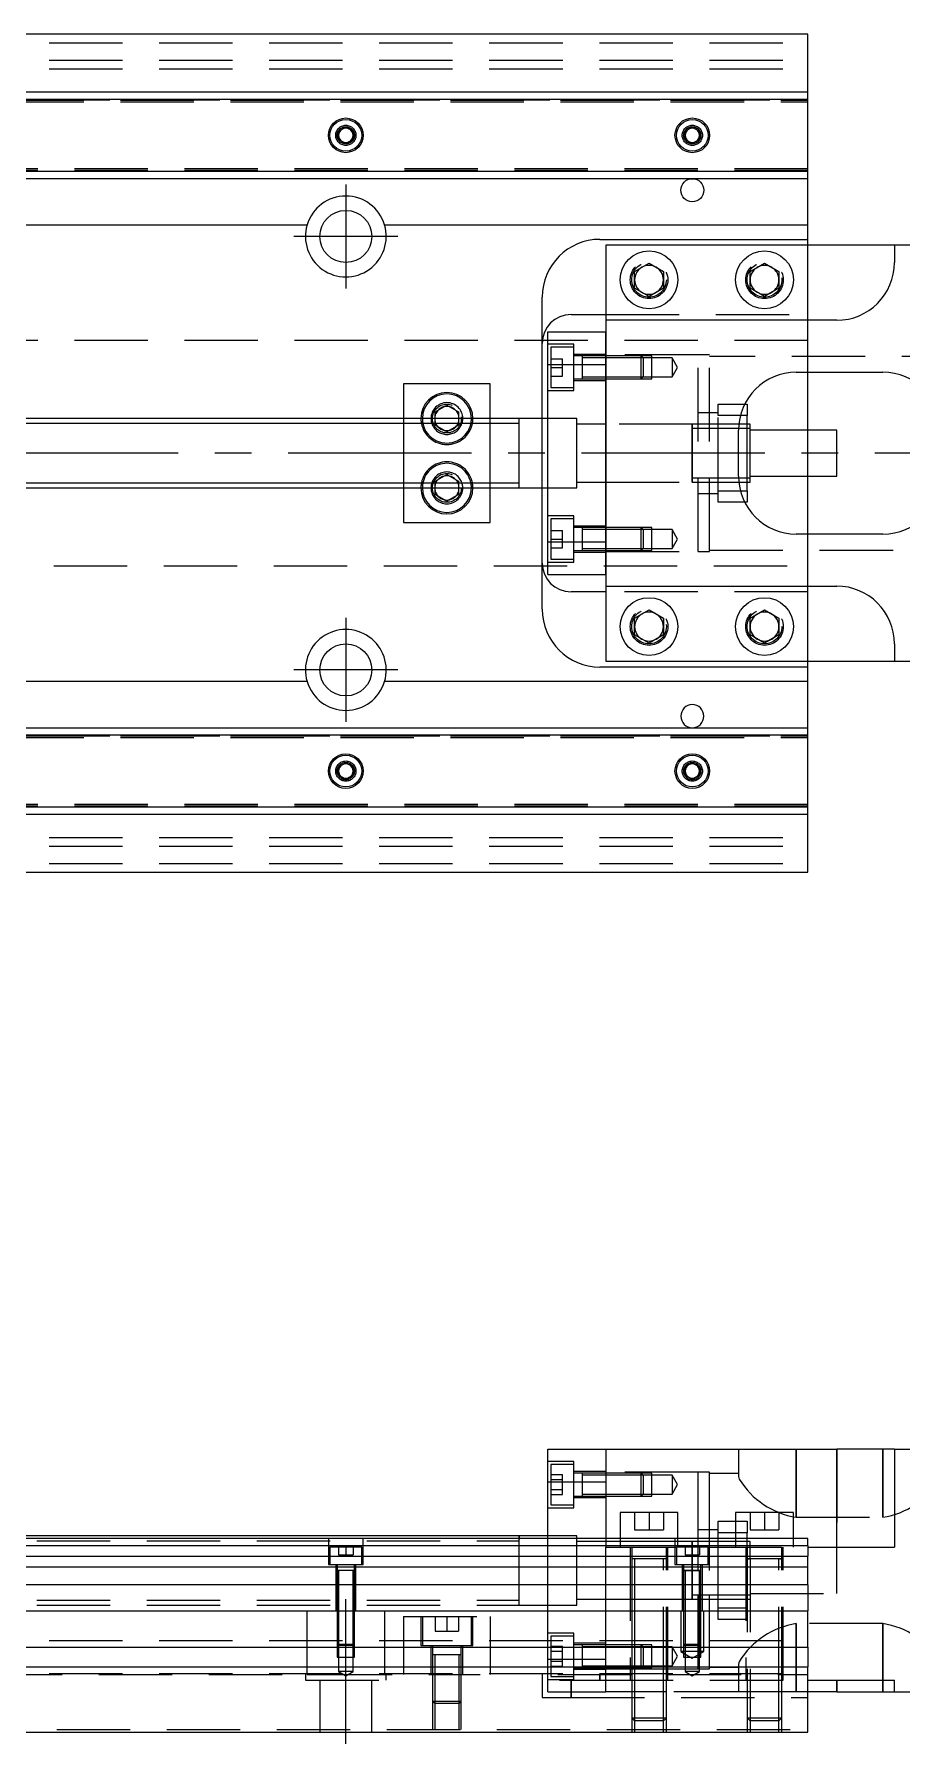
# Model space of a CAD drawing. Extents: x -10 to 956, y -254 to 77.
# Drawn here: x 626 to 776.3, y -223.3 to 72.5 of the extents above; entities that cross this region are included whole.
import ezdxf

# ---------------------------------------------------------------- set-up
doc = ezdxf.new("R2010")
doc.units = 0
doc.linetypes.add('CENTER', pattern=[50.8, 31.75, -6.35, 6.35, -6.35])
doc.linetypes.add('DASHED', pattern=[19.05, 12.7, -6.35])
doc.layers.get('0').update_dxf_attribs({"linetype": 'CONTINUOUS'})
doc.layers.add('CENTER', color=1, linetype='CENTER')

msp = doc.modelspace()

# ---------------------------------------------------------------- linework, layer by layer
at = {"color": 3, "linetype": 'DASHED'}
for p, q in [((0, 71), (760, 71)), ((0, 68), (760, 68)), ((0, 66.5), (760, 66.5)), ((450.5, 61.1), (760, 61.1)), ((450.5, 60.8), (760, 60.8)), ((455, 61.1147), (760, 61.1147)), ((681.477374, 55.25955), (681.5, 55)), ((741.477374, 55.25955), (741.5, 55)), ((760, 49.2), (450.5, 49.2)), ((760, 48.9), (450.5, 48.9)), ((760, 48.8853), (455, 48.8853)), ((760, 24), (760, 36)), ((729.5, 30), (729.520026, 30.346056)), ((755.477798, 30.364306), (755.5, 30)), ((725, 24), (760, 24)), ((760, 23), (760, 24)), ((725, 15.32971), (725, 21)), ((760, 14), (760, 23)), ((760, 19.5), (76.969694, 19.5)), ((719.5, 18.849242), (715, 18.849242)), ((715.5, 18.349242), (715.5, 11.349242)), ((719.5, 18.349242), (715.5, 18.349242)), ((719.5, 10.849242), (719.5, 18.849242)), ((715.5, 16.349242), (717.5, 16.349242)), ((715.5, 14.849242), (717.5, 14.849242)), ((717.5, 14.849242), (717.5, 16.349242)), ((717.5, 13.349242), (717.5, 14.849242)), ((725, 17.099242), (719.5, 17.099242)), ((720.9, 16.849242), (719.5, 16.849242)), ((720.9, 16.849242), (720.895, 16.849242)), ((720.9, 16.849248), (720.9, 12.849238)), ((720.9, 16.849248), (720.9, 12.849238)), ((720.9, 16.849242), (720.9, 16.63278)), ((720.905, 16.849242), (720.9, 16.849242)), ((725, 16.849242), (720.9, 16.849242)), ((720.9, 16.63278), (720.9, 13.065704)), ((725, 16.499242), (720.9, 16.499242)), ((741, 17), (725, 17)), ((731.15, 16.849242), (725, 16.849242)), ((731.150006, 16.849238), (725, 16.849238)), ((731.5, 16.499242), (725, 16.499242)), ((731.15, 12.849242), (731.15, 16.849242)), ((731.5, 16.499242), (731.15, 16.849242)), ((733, 16.849238), (731.150006, 16.849238)), ((731.5, 16.499242), (731.5, 13.199242)), ((733, 16.499242), (731.5, 16.499242)), ((733, 12.849248), (733, 16.849238)), ((736.5, 16.499242), (733, 16.499242)), ((736.5, 16.499242), (736.5, 13.199242)), ((737.452628, 14.849242), (736.5, 16.499242)), ((736.5, 13.199242), (737.452628, 14.849242)), ((741, -17), (741, 17)), ((743, 17), (741, 17)), ((743, -17), (743, 17)), ((789, 16.75), (743, 16.75)), ((715.5, 13.349242), (717.5, 13.349242)), ((719.5, 12.849242), (720.9, 12.849242)), ((719.5, 12.599242), (725, 12.599242)), ((720.895, 12.849242), (720.9, 12.849242)), ((720.9, 13.199242), (725, 13.199242)), ((720.9, 13.065704), (720.9, 12.849242)), ((720.9, 12.849242), (720.905, 12.849242)), ((720.9, 12.849242), (725, 12.849242)), ((725, 13.199242), (731.5, 13.199242)), ((725, 12.849248), (731.150006, 12.849248)), ((725, 12.849242), (731.15, 12.849242)), ((731.15, 12.849242), (731.5, 13.199242)), ((731.150006, 12.849248), (733, 12.849248)), ((731.5, 13.199242), (733, 13.199242)), ((733, 13.199242), (736.5, 13.199242)), ((715, 10.849242), (719.5, 10.849242)), ((715.5, 11.349242), (719.5, 11.349242)), ((690, 6), (690, 5.125)), ((695.5, 5.125), (695.5, 6)), ((699.5, 6), (699.5, 5.125)), ((699.983582, 6.286038), (700, 6)), ((705, 5.125), (705, 6)), ((714, -6), (714, 6)), ((720, 6), (715, 6)), ((720, 0), (720, 6)), ((744.5, 7), (741, 7)), ((744.5, 8.5), (749.069714, 8.5)), ((744.5, 6.5), (744.5, 8.5)), ((748.317542, 6.5), (744.5, 6.5)), ((744.5, -6.5), (744.5, 6.5)), ((690, 5.125), (690, -5.125)), ((695.5, 4.8453), (695.5, 5.125)), ((697.5, 3.690598), (695.5, 4.8453)), ((699.5, 4.8453), (697.5, 3.690598)), ((699.5, 5.125), (699.5, 4.8453)), ((705, -5.125), (705, 5.125)), ((725, 5), (720, 5)), ((740.005, 5), (725, 5)), ((744.5, 5), (739.995, 5)), ((740, -5.000006), (740, 5.000006)), ((740, 4.43509), (740, 5)), ((740, 5), (740, 4.435078)), ((740, 4.435078), (740, -4.435962)), ((744.5, 4.25), (740, 4.25)), ((748.050126, 5), (744.5, 5)), ((748.003126, 4.25), (744.5, 4.25)), ((749.5, 5), (748.050126, 5)), ((760, -4), (760, 4)), ((720, -6), (720, 0)), ((690, -5.125), (690, -6)), ((695, -6), (695.018502, -5.696412)), ((695.5, -4.8453), (697.5, -3.690598)), ((695.5, -5.125), (695.5, -4.8453)), ((695.5, -6), (695.5, -5.125)), ((697.5, -3.690598), (699.5, -4.8453)), ((699.5, -4.8453), (699.5, -5.125)), ((699.5, -5.125), (699.5, -6)), ((705, -6), (705, -5.125)), ((720, -5), (725, -5)), ((725, -5), (740.005, -5)), ((739.995, -5), (744.5, -5)), ((740, -4.25), (744.5, -4.25)), ((740, -4.998998), (740, -4.435962)), ((740, -4.435962), (740, -5)), ((740, -5), (740, -4.998998)), ((744.5, -4.25), (748.003126, -4.25)), ((744.5, -5), (748.050126, -5)), ((748.050126, -5), (749.5, -5)), ((715, -6), (720, -6)), ((741, -7), (744.5, -7)), ((744.5, -6.5), (748.317542, -6.5)), ((744.5, -8.5), (744.5, -6.5)), ((749.069714, -8.5), (744.5, -8.5)), ((719.5, -10.849242), (715, -10.849242)), ((715.5, -11.349242), (715.5, -18.349242)), ((719.5, -11.349242), (715.5, -11.349242)), ((719.5, -18.849242), (719.5, -10.849242)), ((715.5, -13.349242), (717.5, -13.349242)), ((717.5, -14.849242), (717.5, -13.349242)), ((725, -12.599242), (719.5, -12.599242)), ((720.9, -12.849242), (719.5, -12.849242)), ((720.9, -12.849242), (720.895, -12.849242)), ((720.9, -12.849238), (720.9, -16.849248)), ((720.9, -12.849242), (720.9, -13.065704)), ((725, -12.849242), (720.9, -12.849242)), ((720.905, -12.849242), (720.9, -12.849242)), ((720.9, -13.065704), (720.9, -16.63278)), ((725, -13.199242), (720.9, -13.199242)), ((731.15, -12.849242), (725, -12.849242)), ((731.150006, -12.849248), (725, -12.849248)), ((731.5, -13.199242), (725, -13.199242)), ((731.15, -16.849242), (731.15, -12.849242)), ((731.5, -13.199242), (731.15, -12.849242)), ((733, -12.849248), (731.150006, -12.849248)), ((731.5, -13.199242), (731.5, -16.499242)), ((733, -13.199242), (731.5, -13.199242)), ((733, -16.849238), (733, -12.849248)), ((736.5, -13.199242), (733, -13.199242)), ((736.5, -13.199242), (736.5, -16.499242)), ((737.452628, -14.849242), (736.5, -13.199242)), ((760, -23), (760, -14)), ((715.5, -14.849242), (717.5, -14.849242)), ((715.5, -16.349242), (717.5, -16.349242)), ((717.5, -16.349242), (717.5, -14.849242)), ((719.5, -16.849242), (720.9, -16.849242)), ((719.5, -17.099242), (725, -17.099242)), ((720.895, -16.849242), (720.9, -16.849242)), ((720.9, -16.499242), (725, -16.499242)), ((720.9, -16.63278), (720.9, -16.849242)), ((720.9, -16.849242), (725, -16.849242)), ((720.9, -16.849242), (720.905, -16.849242)), ((725, -21), (725, -15.32971)), ((725, -16.499242), (731.5, -16.499242)), ((725, -16.849238), (731.150006, -16.849238)), ((725, -16.849242), (731.15, -16.849242)), ((725, -17), (741, -17)), ((731.15, -16.849242), (731.5, -16.499242)), ((731.150006, -16.849238), (733, -16.849238)), ((731.5, -16.499242), (733, -16.499242)), ((733, -16.499242), (736.5, -16.499242)), ((736.5, -16.499242), (737.452628, -14.849242)), ((741, -17), (743, -17)), ((743, -16.75), (789, -16.75)), ((76.969694, -19.5), (760, -19.5)), ((715, -18.849242), (719.5, -18.849242)), ((715.5, -18.349242), (719.5, -18.349242)), ((760, -24), (760, -23)), ((760, -24), (725, -24)), ((760, -36), (760, -24)), ((735.477798, -29.635694), (735.5, -30)), ((749.5, -30), (749.520026, -29.653944)), ((450.5, -48.9), (760, -48.9)), ((450.5, -49.2), (760, -49.2)), ((455, -48.8853), (760, -48.8853)), ((681.477374, -54.74045), (681.5, -55)), ((741.477374, -54.74045), (741.5, -55)), ((760, -60.8), (450.5, -60.8)), ((760, -61.1), (450.5, -61.1)), ((760, -61.1147), (455, -61.1147)), ((0, -66.5), (760, -66.5)), ((0, -68), (760, -68)), ((0, -71), (760, -71)), ((719.5, -174.460758), (715, -174.460758)), ((719.5, -182.460758), (719.5, -174.460758)), ((748, -172.31), (748, -177.044622)), ((758, -184.114212), (758, -172.31)), ((758, -172.31), (758, -184.114212)), ((765, -172.31), (765, -189.31)), ((773, -172.31), (773, -184.114212)), ((773, -184.114212), (773, -172.31)), ((715.5, -174.960758), (715.5, -178.460758)), ((719.5, -174.960758), (715.5, -174.960758)), ((715.5, -176.728706), (717.5, -176.728706)), ((717.5, -177.594732), (717.5, -176.728706)), ((725, -176.210758), (719.5, -176.210758)), ((720.9, -176.460758), (719.5, -176.460758)), ((720.9, -176.460758), (720.895, -176.460758)), ((720.9, -176.460752), (720.9, -177.045768)), ((720.9, -176.460758), (720.9, -176.677426)), ((725, -176.460758), (720.9, -176.460758)), ((720.905, -176.460758), (720.9, -176.460758)), ((720.9, -176.677426), (720.9, -177.045772)), ((725, -176.810758), (720.9, -176.810758)), ((720.9, -177.045768), (720.9, -178.320712)), ((720.9, -177.045772), (720.9, -178.460758)), ((741, -176.31), (725, -176.31)), ((731.15, -176.460758), (725, -176.460758)), ((731.15, -176.46076), (725, -176.460762)), ((731.5, -176.810758), (725, -176.810758)), ((731.15, -178.460758), (731.15, -176.460758)), ((731.5, -176.810758), (731.15, -176.460758)), ((733, -176.460762), (731.15, -176.46076)), ((731.5, -176.810758), (731.5, -178.460758)), ((733, -176.810758), (731.5, -176.810758)), ((733, -180.460752), (733, -176.460762)), ((736.5, -176.810758), (733, -176.810758)), ((736.5, -176.810758), (736.5, -180.110758)), ((737.452628, -178.460758), (736.5, -176.810758)), ((741, -187.81), (741, -176.31)), ((743, -176.31), (741, -176.31)), ((743, -187.81), (743, -176.31)), ((748, -176.56), (743, -176.56)), ((748, -177.044622), (748.03311, -177.266202)), ((748.03311, -177.266202), (748.13006, -177.52654)), ((715.5, -177.594732), (717.5, -177.594732)), ((715.5, -178.460758), (715.5, -181.960758)), ((715.5, -179.326782), (717.5, -179.326782)), ((715.5, -180.192808), (717.5, -180.192808)), ((717.5, -179.326782), (717.5, -177.594732)), ((717.5, -180.192808), (717.5, -179.326782)), ((720.9, -178.320712), (720.9, -178.600804)), ((720.9, -178.460758), (720.9, -179.875816)), ((720.9, -178.600804), (720.9, -179.87582)), ((720.9, -179.875816), (720.9, -180.24405)), ((720.9, -179.87582), (720.9, -180.460762)), ((720.9, -180.110758), (725, -180.110758)), ((720.9, -180.24405), (720.9, -180.460758)), ((725, -180.110758), (731.5, -180.110758)), ((731.15, -180.460758), (731.15, -178.460758)), ((731.15, -180.460758), (731.5, -180.110758)), ((731.5, -178.460758), (731.5, -180.110758)), ((731.5, -180.110758), (733, -180.110758)), ((733, -180.110758), (736.5, -180.110758)), ((736.5, -180.110758), (737.452628, -178.460758)), ((715, -182.460758), (719.5, -182.460758)), ((715.5, -181.960758), (719.5, -181.960758)), ((719.5, -180.460758), (720.9, -180.460758)), ((719.5, -180.710758), (725, -180.710758)), ((720.895, -180.460758), (720.9, -180.460758)), ((720.9, -180.460758), (725, -180.460758)), ((720.9, -180.460758), (720.905, -180.460758)), ((725, -180.460752), (731.15, -180.460756)), ((725, -180.460758), (731.15, -180.460758)), ((730, -183.31), (730, -186.31)), ((731.15, -180.460756), (733, -180.460752)), ((732.5, -183.31), (732.5, -186.31)), ((735, -183.31), (735, -186.31)), ((750, -183.31), (750, -186.31)), ((752.5, -183.31), (752.5, -186.31)), ((755, -183.31), (755, -186.31)), ((730, -186.31), (732.5, -186.31)), ((732.5, -186.31), (735, -186.31)), ((744.5, -186.31), (741, -186.31)), ((744.5, -184.81), (747.5, -184.81)), ((744.5, -186.81), (744.5, -184.81)), ((747.5, -184.81), (749.5, -184.81)), ((749.5, -184.81), (749.5, -186.81)), ((750, -186.31), (752.5, -186.31)), ((752.5, -186.31), (755, -186.31)), ((758, -184.114212), (773, -184.114212)), ((55, -188.185), (710, -188.185)), ((677, -187.81), (677, -192.31)), ((682.75, -189.31), (677.25, -189.31)), ((677.25, -189.31), (677.25, -192.31)), ((678.75, -189.31), (678.75, -190.61)), ((680, -189.31), (680, -190.61)), ((681.25, -189.31), (681.25, -190.61)), ((682.75, -192.31), (682.75, -189.31)), ((683, -192.31), (683, -187.81)), ((710, -187.31), (710, -187.984782)), ((710, -193.109962), (710, -187.808756)), ((720, -187.31), (715, -187.31)), ((715, -200.31), (715, -187.81)), ((720, -187.81), (720, -187.31)), ((720, -193.31), (720, -187.81)), ((725, -188.31), (720, -188.31)), ((725, -187.81), (725, -189.31)), ((727.5, -188.31), (725, -188.31)), ((725, -189.31), (737.25, -189.31)), ((725, -200.31), (725, -189.31)), ((727.5, -187.81), (727.5, -189.31)), ((737.5, -188.31), (727.5, -188.31)), ((729.25, -189.31), (729.25, -212.31)), ((729.5, -189.31), (729.5, -191.31)), ((735.5, -191.31), (735.5, -189.31)), ((735.75, -212.31), (735.75, -189.31)), ((737, -187.81), (737, -192.31)), ((742.75, -189.31), (737.25, -189.31)), ((737.25, -189.31), (737.25, -192.31)), ((737.5, -189.31), (737.5, -187.81)), ((740.005, -188.31), (737.5, -188.31)), ((738.75, -189.31), (738.75, -190.61)), ((741, -188.31), (739.995, -188.31)), ((740, -188.31), (740, -188.874922)), ((740, -188.87491), (740, -188.31)), ((740, -188.874922), (740, -189.2097)), ((740, -189.31), (740, -190.61)), ((741, -189.31), (741, -187.81)), ((744.5, -188.31), (741, -188.31)), ((741, -192.31), (741, -189.31)), ((741.25, -189.31), (741.25, -190.61)), ((742.75, -189.31), (760, -189.31)), ((742.75, -192.31), (742.75, -189.31)), ((743, -192.31), (743, -187.81)), ((747.5, -186.81), (744.5, -186.81)), ((744.5, -187.81), (744.5, -186.81)), ((744.5, -189.31), (744.5, -187.81)), ((747.5, -188.31), (744.5, -188.31)), ((744.5, -199.81), (744.5, -189.31)), ((749.5, -186.81), (747.5, -186.81)), ((747.5, -187.81), (747.5, -189.31)), ((749.5, -188.31), (747.5, -188.31)), ((749.25, -189.31), (749.25, -212.31)), ((749.5, -187.81), (749.5, -186.81)), ((749.5, -189.31), (749.5, -187.81)), ((750, -188.31), (749.5, -188.31)), ((749.5, -189.31), (749.5, -191.31)), ((750, -189.31), (750, -188.31)), ((750, -191.31), (750, -189.31)), ((755.5, -191.31), (755.5, -189.31)), ((755.75, -212.31), (755.75, -189.31)), ((757.5, -189.31), (757.5, -187.81)), ((765, -197.31), (765, -189.31)), ((678.75, -190.61), (680, -190.61)), ((680, -190.61), (681.25, -190.61)), ((735.500006, -191.31), (729.499994, -191.31)), ((729.5, -191.305), (729.5, -191.31)), ((729.849602, -191.31), (729.5, -191.31)), ((729.5, -191.31), (729.5, -200.31)), ((729.5, -191.31), (729.5, -191.315)), ((735.15035, -191.31), (729.849602, -191.31)), ((730, -191.31), (730, -200.31)), ((735, -212.31), (735, -191.31)), ((735.5, -191.31), (735.15035, -191.31)), ((735.5, -191.31), (735.5, -191.305)), ((735.5, -212.31), (735.5, -191.31)), ((735.5, -191.315), (735.5, -191.31)), ((738.75, -190.61), (740, -190.61)), ((740, -190.61), (741.25, -190.61)), ((740, -190.70963), (740, -192.309882)), ((755.500006, -191.31), (749.499994, -191.31)), ((755.500006, -191.31), (749.499994, -191.31)), ((755.500006, -191.31), (749.499994, -191.31)), ((749.5, -191.305), (749.5, -191.31)), ((749.5, -191.31), (749.84965, -191.31)), ((749.849602, -191.31), (749.5, -191.31)), ((749.5, -191.31), (749.5, -191.315)), ((749.5, -191.31), (749.5, -212.31)), ((755.15035, -191.31), (749.849602, -191.31)), ((750, -191.31), (750, -212.31)), ((755, -212.31), (755, -191.31)), ((755.150204, -191.31), (755.5, -191.31)), ((755.5, -191.31), (755.15035, -191.31)), ((755.5, -191.31), (755.5, -191.305)), ((755.5, -191.315), (755.5, -191.31)), ((755.5, -212.31), (755.5, -191.31)), ((677, -192.31), (683, -192.31)), ((678.25, -192.31), (678.25, -200.31)), ((679.998804, -193.31), (678.499994, -193.31)), ((681.500006, -193.31), (678.499994, -193.31)), ((678.5, -192.31), (678.5, -193.31)), ((678.5, -193.305), (678.5, -193.31)), ((678.624678, -193.31), (678.5, -193.31)), ((678.5, -193.31), (678.5, -193.315)), ((678.5, -193.31), (678.5, -200.31)), ((679.998804, -193.31), (678.624678, -193.31)), ((678.75, -193.31), (678.75, -200.31)), ((681.500006, -193.31), (679.998804, -193.31)), ((681.37533, -193.31), (679.998804, -193.31)), ((681.25, -200.31), (681.25, -193.31)), ((681.5, -193.31), (681.37533, -193.31)), ((681.5, -193.31), (681.5, -192.31)), ((681.5, -193.31), (681.5, -193.305)), ((681.5, -193.315), (681.5, -193.31)), ((681.5, -200.31), (681.5, -193.31)), ((681.75, -200.31), (681.75, -192.31)), ((710, -199.309164), (710, -193.109962)), ((720, -199.31), (720, -193.31)), ((737, -192.31), (743, -192.31)), ((738.25, -192.31), (738.25, -200.31)), ((741.500006, -193.31), (738.499994, -193.31)), ((740, -193.31), (738.499994, -193.31)), ((741.500006, -193.31), (738.499994, -193.31)), ((738.5, -192.31), (738.5, -193.31)), ((738.5, -193.305), (738.5, -193.31)), ((738.5, -193.31), (738.62467, -193.31)), ((738.624678, -193.31), (738.5, -193.31)), ((738.5, -193.31), (738.5, -200.31)), ((738.5, -193.31), (738.5, -193.315)), ((738.62467, -193.31), (741.375392, -193.31)), ((739.998804, -193.31), (738.624678, -193.31)), ((738.75, -193.31), (738.75, -200.31)), ((741.37533, -193.31), (739.998804, -193.31)), ((740, -192.309882), (740, -193.109974)), ((740, -192.31), (740, -193.31)), ((740, -193.109974), (740, -193.31)), ((741.500006, -193.31), (740, -193.31)), ((740, -193.31), (740, -197.56)), ((740, -193.31), (740, -197.745962)), ((741, -193.31), (741, -192.31)), ((741, -210.31), (741, -193.31)), ((741.25, -200.31), (741.25, -193.31)), ((741.5, -193.31), (741.37533, -193.31)), ((741.375392, -193.31), (741.5, -193.31)), ((741.5, -193.31), (741.5, -192.31)), ((741.5, -193.31), (741.5, -193.305)), ((741.5, -200.31), (741.5, -193.31)), ((741.5, -193.315), (741.5, -193.31)), ((741.75, -200.31), (741.75, -192.31)), ((743, -193.31), (743, -192.31)), ((743, -210.31), (743, -193.31)), ((740, -198.310006), (740, -197.56)), ((740, -198.31), (740, -197.745962)), ((740, -197.745962), (740, -198.31)), ((750, -197.31), (765, -197.31)), ((55, -198.435), (710, -198.435)), ((55, -199.31), (710, -199.31)), ((673.291796, -211.31), (673.291796, -200.31)), ((678.5, -200.31), (678.5, -206.06)), ((678.500006, -200.31), (678.500002, -206.06)), ((678.75, -200.31), (678.75, -206.31)), ((681.25, -206.31), (681.25, -200.31)), ((681.499998, -206.06), (681.499994, -200.31)), ((681.5, -206.06), (681.5, -200.31)), ((686.708204, -200.31), (686.708204, -211.31)), ((709.995, -199.31), (710, -199.31)), ((710, -199.31), (710, -199.309164)), ((710, -199.31), (710.005, -199.31)), ((710, -199.31), (715, -199.31)), ((715, -199.31), (720, -199.31)), ((715, -206.61), (715, -200.31)), ((720, -198.31), (725, -198.31)), ((725, -198.31), (729.5, -198.31)), ((725, -206.61), (725, -200.31)), ((729.5, -198.31), (730, -198.31)), ((729.5, -200.31), (729.5, -206.61)), ((730, -198.31), (740.005, -198.31)), ((730, -200.31), (730, -206.61)), ((738, -200.31), (738, -207.31)), ((738.5, -200.31), (738.5, -206.06)), ((738.500006, -200.31), (738.500006, -206.060006)), ((738.75, -200.31), (738.75, -206.31)), ((739.995, -198.31), (749.5, -198.31)), ((740.005, -198.31), (749.5, -198.31)), ((741.25, -206.31), (741.25, -200.31)), ((741.499994, -206.060006), (741.499994, -200.31)), ((741.5, -206.06), (741.5, -200.31)), ((742, -207.31), (742, -200.31)), ((744.5, -199.81), (749.5, -199.81)), ((744.5, -201.81), (744.5, -199.81)), ((749.5, -198.31), (750, -198.31)), ((690, -201.31), (690, -206.61)), ((690, -201.31), (705, -201.31)), ((693, -201.31), (693, -206.31)), ((693.25, -201.31), (693.25, -206.31)), ((695.5, -201.31), (695.5, -203.81)), ((695.5, -203.81), (697.5, -203.81)), ((697.5, -201.31), (697.5, -203.81)), ((697.5, -203.81), (699.5, -203.81)), ((699.5, -201.31), (699.5, -203.81)), ((701.75, -206.31), (701.75, -201.31)), ((702, -206.31), (702, -201.31)), ((705, -201.31), (705, -206.61)), ((749.5, -201.81), (744.5, -201.81)), ((773, -202.505788), (758, -202.505788)), ((758, -214.31), (758, -202.505788)), ((758, -202.505788), (758, -212.31)), ((773, -202.505788), (773, -214.31)), ((773, -212.31), (773, -202.505788)), ((0, -205.46), (760, -205.46)), ((678.5, -206.06), (681.5, -206.06)), ((678.5, -206.06), (678.75, -206.31)), ((678.500002, -206.06), (678.500006, -206.61)), ((678.500006, -206.61), (678.500006, -208.31)), ((681.25, -206.31), (678.75, -206.31)), ((678.75, -206.31), (678.75, -208.31)), ((681.25, -206.31), (681.5, -206.06)), ((681.25, -208.31), (681.25, -206.31)), ((681.499994, -206.61), (681.499998, -206.06)), ((681.499994, -208.31), (681.499994, -206.61)), ((690, -206.61), (690, -210.01)), ((693, -206.31), (702, -206.31)), ((694.75, -206.31), (694.75, -211.31)), ((695, -206.31), (695, -206.61)), ((695, -206.61), (695, -207.91)), ((700, -206.61), (700, -206.31)), ((700, -207.91), (700, -206.61)), ((700.25, -211.31), (700.25, -206.31)), ((705, -206.61), (705, -210.01)), ((719.5, -204.159242), (715, -204.159242)), ((715, -208.63971), (715, -206.61)), ((715.5, -204.659242), (715.5, -206.61)), ((719.5, -204.659242), (715.5, -204.659242)), ((715.5, -206.427192), (717.5, -206.427192)), ((715.5, -206.61), (715.5, -208.159242)), ((717.5, -207.293218), (717.5, -206.427192)), ((719.5, -212.159242), (719.5, -204.159242)), ((725, -205.909242), (719.5, -205.909242)), ((720.9, -206.159242), (719.5, -206.159242)), ((720.9, -206.159242), (720.895, -206.159242)), ((720.9, -206.159238), (720.9, -210.159248)), ((720.9, -206.159238), (720.9, -206.509242)), ((720.9, -206.159238), (720.9, -210.159248)), ((720.9, -206.159242), (720.9, -206.37591)), ((725, -206.159242), (720.9, -206.159242)), ((720.905, -206.159242), (720.9, -206.159242)), ((720.9, -206.37591), (720.9, -206.609676)), ((720.9, -206.509242), (720.9, -206.61)), ((725, -206.509242), (720.9, -206.509242)), ((720.9, -206.609676), (720.9, -208.159242)), ((720.9, -206.61), (720.9, -208.026198)), ((729.5, -206.159242), (725, -206.159242)), ((729.5, -206.159248), (725, -206.159248)), ((729.5, -206.509242), (725, -206.509242)), ((725, -210.01), (725, -206.61)), ((730, -206.159242), (729.5, -206.159242)), ((730, -206.159248), (729.5, -206.159248)), ((730, -206.509242), (729.5, -206.509242)), ((729.5, -206.61), (729.5, -210.01)), ((731.15, -206.159242), (730, -206.159242)), ((731.15, -206.159244), (730, -206.159248)), ((731.5, -206.509242), (730, -206.509242)), ((730, -206.61), (730, -210.01)), ((731.15, -206.61), (731.15, -206.159242)), ((731.5, -206.509242), (731.15, -206.159242)), ((733, -206.159248), (731.15, -206.159244)), ((731.15, -208.159242), (731.15, -206.61)), ((731.5, -206.509242), (731.5, -206.61)), ((733, -206.509242), (731.5, -206.509242)), ((731.5, -206.61), (731.5, -208.159242)), ((733, -206.61), (733, -206.159248)), ((736.5, -206.509242), (733, -206.509242)), ((733, -210.01), (733, -206.61)), ((736.5, -206.509242), (736.5, -209.809242)), ((737.452628, -208.159242), (736.5, -206.509242)), ((738.5, -206.06), (741.5, -206.06)), ((738.5, -206.06), (738.75, -206.31)), ((738.500006, -206.060006), (738.500006, -206.61)), ((738.500006, -206.61), (738.500006, -208.31)), ((741.25, -206.31), (738.75, -206.31)), ((738.75, -206.31), (738.75, -208.31)), ((741.25, -206.31), (741.5, -206.06)), ((741.25, -208.31), (741.25, -206.31)), ((741.499994, -206.61), (741.499994, -206.060006)), ((741.499994, -208.31), (741.499994, -206.61)), ((678.500006, -208.31), (681.499994, -208.31)), ((678.75, -208.31), (678.75, -210.81)), ((681.25, -210.81), (681.25, -208.31)), ((690, -210.01), (690, -211.31)), ((700.000006, -207.91), (694.999994, -207.91)), ((700.000006, -207.91), (694.999994, -207.91)), ((695, -207.905), (695, -207.91)), ((695.257468, -207.91), (695, -207.91)), ((695, -207.91), (695, -210.01)), ((695, -207.91), (695, -207.915)), ((695, -210.01), (695, -211.31)), ((699.742552, -207.91), (695.257468, -207.91)), ((695.4, -207.91), (695.4, -210.01)), ((695.4, -210.01), (695.4, -211.31)), ((699.6, -210.01), (699.6, -207.91)), ((699.6, -211.31), (699.6, -210.01)), ((700, -207.91), (699.742552, -207.91)), ((700, -207.91), (700, -207.905)), ((700, -210.01), (700, -207.91)), ((700, -207.915), (700, -207.91)), ((700, -211.31), (700, -210.01)), ((705, -210.01), (705, -211.31)), ((715, -210.01), (715, -208.63971)), ((715, -208.63971), (725, -208.63971)), ((715, -211.31), (715, -210.01)), ((715.5, -207.293218), (717.5, -207.293218)), ((715.5, -208.159242), (715.5, -210.01)), ((715.5, -209.025268), (717.5, -209.025268)), ((715.5, -209.891294), (717.5, -209.891294)), ((715.5, -210.01), (715.5, -211.31)), ((717.5, -209.025268), (717.5, -207.293218)), ((717.5, -209.891294), (717.5, -209.025268)), ((720.9, -208.026198), (720.9, -208.292286)), ((720.9, -208.159242), (720.9, -210.159248)), ((720.9, -208.159242), (720.9, -210.159248)), ((720.9, -208.159242), (720.9, -209.942534)), ((720.9, -208.292286), (720.9, -209.809242)), ((720.9, -209.809242), (725, -209.809242)), ((720.9, -209.942534), (720.9, -210.010154)), ((720.9, -209.942534), (720.9, -210.010154)), ((720.9, -210.159242), (720.9, -209.942574)), ((720.9, -210.159242), (720.9, -209.942574)), ((720.9, -210.010154), (720.9, -210.159242)), ((720.9, -210.010154), (720.9, -210.159242)), ((725, -209.809242), (729.5, -209.809242)), ((725, -212.31), (725, -210.01)), ((729.5, -209.809242), (730, -209.809242)), ((729.5, -210.01), (729.5, -212.31)), ((730, -209.809242), (731.5, -209.809242)), ((730, -210.01), (730, -212.31)), ((731.15, -210.01), (731.15, -208.159242)), ((731.15, -210.159242), (731.15, -210.01)), ((731.15, -210.159242), (731.299242, -210.01)), ((731.299242, -210.01), (731.5, -209.809242)), ((731.5, -208.159242), (731.5, -209.809242)), ((731.5, -209.809242), (733, -209.809242)), ((733, -209.809242), (736.5, -209.809242)), ((733, -210.159238), (733, -210.01)), ((736.5, -209.809242), (737.452628, -208.159242)), ((742, -207.31), (738, -207.31)), ((738, -207.31), (740, -208.4647)), ((738.500006, -208.31), (741.499994, -208.31)), ((738.75, -208.31), (738.75, -210.81)), ((740, -208.4647), (742, -207.31)), ((741.25, -210.81), (741.25, -208.31)), ((748.0406, -209.327478), (748, -209.575378)), ((748, -209.575378), (748, -214.31)), ((748.159074, -209.032398), (748.0406, -209.327478)), ((0, -211.16), (760, -211.16)), ((446.708204, -211.31), (703.291796, -211.31)), ((673, -211.31), (673, -212.31)), ((673, -212.31), (687, -212.31)), ((673.291796, -211.31), (686.708204, -211.31)), ((675.5, -212.31), (675.5, -221.31)), ((681.25, -210.81), (678.75, -210.81)), ((678.75, -210.81), (680, -211.531688)), ((680, -211.531688), (681.25, -210.81)), ((684.5, -221.31), (684.5, -212.31)), ((687, -212.31), (687, -211.31)), ((695, -211.31), (695, -215.91)), ((695.000006, -211.31), (695.000002, -215.91)), ((695.4, -211.31), (695.4, -216.31)), ((699.6, -216.31), (699.6, -211.31)), ((699.999998, -215.91), (699.999994, -211.31)), ((700, -215.91), (700, -211.31)), ((714, -211.31), (714, -212.31)), ((714, -212.31), (714, -215.31)), ((715, -214.31), (715, -211.31)), ((715, -212.159242), (719.5, -212.159242)), ((715.5, -211.31), (715.5, -211.659242)), ((715.5, -211.659242), (719.5, -211.659242)), ((716.708204, -211.31), (760, -211.31)), ((717, -212.31), (724, -212.31)), ((719, -215.31), (719, -212.31)), ((719, -212.31), (719, -214.31)), ((719.5, -210.159242), (720.905, -210.159242)), ((719.5, -210.409242), (725, -210.409242)), ((720.895, -210.159242), (725, -210.159242)), ((724, -212.31), (724, -211.31)), ((724, -211.31), (724, -212.31)), ((724, -212.31), (760, -212.31)), ((725, -210.159238), (729.5, -210.159238)), ((725, -210.159242), (729.5, -210.159242)), ((725, -210.31), (729.5, -210.31)), ((725, -214.31), (725, -212.31)), ((729.5, -210.159238), (730, -210.159238)), ((729.5, -210.159242), (730, -210.159242)), ((729.5, -210.31), (730, -210.31)), ((729.5, -212.31), (729.5, -218.81)), ((729.500006, -212.31), (729.500002, -218.81)), ((730, -210.159238), (731.15, -210.15924)), ((730, -210.159242), (731.15, -210.159242)), ((730, -210.31), (741, -210.31)), ((730, -212.31), (730, -219.31)), ((731.15, -210.15924), (733, -210.159238)), ((735, -219.31), (735, -212.31)), ((735.499998, -218.81), (735.499994, -212.31)), ((735.5, -218.81), (735.5, -212.31)), ((741.25, -210.81), (738.75, -210.81)), ((738.75, -210.81), (740, -211.531688)), ((740, -211.531688), (741.25, -210.81)), ((741, -210.31), (743, -210.31)), ((743, -210.06), (748, -210.06)), ((749.5, -212.31), (749.5, -218.81)), ((749.500006, -212.31), (749.500002, -218.81)), ((750, -212.31), (750, -219.31)), ((755, -219.31), (755, -212.31)), ((755.499998, -218.81), (755.499994, -212.31)), ((755.5, -218.81), (755.5, -212.31)), ((758, -212.31), (758, -214.31)), ((765, -212.31), (765, -214.31)), ((773, -214.31), (773, -212.31)), ((695, -215.91), (700, -215.91)), ((695, -215.91), (695.4, -216.31)), ((695.000002, -215.91), (695.000006, -220.81)), ((699.6, -216.31), (700, -215.91)), ((699.999994, -220.81), (699.999998, -215.91)), ((714, -215.31), (719, -215.31)), ((715, -214.31), (725, -214.31)), ((719, -214.31), (719, -215.31)), ((719, -215.31), (760, -215.31)), ((729.5, -214.31), (725, -214.31)), ((730, -214.31), (729.5, -214.31)), ((735, -214.31), (730, -214.31)), ((735.5, -214.31), (735, -214.31)), ((749.5, -214.31), (735.5, -214.31)), ((750, -214.31), (749.5, -214.31)), ((755, -214.31), (750, -214.31)), ((755.5, -214.31), (755, -214.31)), ((760, -214.31), (755.5, -214.31)), ((699.6, -216.31), (695.4, -216.31)), ((695.4, -216.31), (695.4, -220.81)), ((699.6, -220.81), (699.6, -216.31)), ((729.5, -218.81), (735.5, -218.81)), ((729.5, -218.81), (730, -219.31)), ((729.500002, -218.81), (729.500006, -221.31)), ((735, -219.31), (735.5, -218.81)), ((735.499994, -221.31), (735.499998, -218.81)), ((749.5, -218.81), (755.5, -218.81)), ((749.5, -218.81), (750, -219.31)), ((749.500002, -218.81), (749.500006, -221.31)), ((755, -219.31), (755.5, -218.81)), ((755.499994, -221.31), (755.499998, -218.81)), ((77.499994, -220.81), (760, -220.81)), ((735, -219.31), (730, -219.31)), ((730, -219.31), (730, -221.31)), ((735, -221.31), (735, -219.31)), ((755, -219.31), (750, -219.31)), ((750, -219.31), (750, -221.31)), ((755, -221.31), (755, -219.31))]:
    msp.add_line(p, q, dxfattribs=at)
at = {"color": 7, "linetype": 'CONTINUOUS'}
for p, q in [((760, 72.5), (455, 72.5)), ((760, 62.5), (760, 72.5)), ((455, 62.5), (760, 62.5)), ((760, 61.247728), (760, 62.5)), ((455, 61.247728), (760, 61.247728)), ((760, 48.752272), (760, 61.247728)), ((678.75, 55.721688), (680, 56.443376)), ((680, 56.443376), (681.25, 55.721688)), ((738.75, 55.721688), (740, 56.443376)), ((740, 56.443376), (741.25, 55.721688)), ((678.75, 54.278312), (678.75, 55.721688)), ((680, 53.556624), (678.75, 54.278312)), ((681.25, 54.278312), (680, 53.556624)), ((681.25, 55.721688), (681.25, 54.278312)), ((738.75, 54.278312), (738.75, 55.721688)), ((740, 53.556624), (738.75, 54.278312)), ((741.25, 54.278312), (740, 53.556624)), ((741.25, 55.721688), (741.25, 54.278312)), ((760, 48.752272), (455, 48.752272)), ((760, 47.5), (455, 47.5)), ((760, 47.5), (760, 48.752272)), ((760, 39.5), (760, 47.5)), ((566.708204, 39.5), (673.291796, 39.5)), ((686.708204, 39.5), (760, 39.5)), ((760, 37), (760, 39.5)), ((724, 37), (760, 37)), ((725, 36), (725, 23)), ((775, 36), (725, 36)), ((760, 36), (760, 37)), ((775, 36), (775, 33)), ((789, 36), (775, 36)), ((730, 31.443376), (732.5, 32.886752)), ((732.5, 32.886752), (735, 31.443376)), ((750, 31.443376), (752.5, 32.886752)), ((752.5, 32.886752), (755, 31.443376)), ((730, 28.556624), (730, 31.443376)), ((735, 31.443376), (735, 28.556624)), ((750, 28.556624), (750, 31.443376)), ((755, 31.443376), (755, 28.556624)), ((714, 6), (714, 27)), ((732.5, 27.113248), (730, 28.556624)), ((735, 28.556624), (732.5, 27.113248)), ((752.5, 27.113248), (750, 28.556624)), ((755, 28.556624), (752.5, 27.113248)), ((719, 24), (725, 24)), ((715, 21), (725, 21)), ((715, 15.32971), (715, 21)), ((725, 23), (725, 15.32971)), ((765, 23), (725, 23)), ((715, 15.32971), (725, 15.32971)), ((715, -15.32971), (715, 15.32971)), ((725, -15.32971), (725, 15.32971)), ((725, 15.32971), (725, -15.32971)), ((705, 12), (690, 12)), ((690, 12), (690, 6)), ((705, 6), (705, 12)), ((758, 14), (773, 14)), ((760, 4), (760, 14)), ((710, 6), (455, 6)), ((695.5, 7.1547), (697.5, 8.309402)), ((695.5, 6), (695.5, 7.1547)), ((697.5, 8.309402), (699.5, 7.1547)), ((699.5, 7.1547), (699.5, 6)), ((710, 6), (709.995, 6)), ((710, -6.000006), (710, 6.000006)), ((710, 5.125), (710, 6.000006)), ((710, -5.999164), (710, 6)), ((715, 6), (710, 6)), ((710.005, 6), (710, 6)), ((749.5, 6.5), (748.317542, 6.5)), ((749.069714, 8.5), (749.5, 8.5)), ((749.5, 8.5), (749.5, 6.5)), ((749.5, -6.5), (749.5, 6.5)), ((710, -5.125), (710, 5.125)), ((748, -4), (748, 4)), ((749.5, 4.25), (748.003126, 4.25)), ((750, 5), (749.5, 5)), ((750, 4.25), (749.5, 4.25)), ((750, 0), (750, 5)), ((765, 4), (750, 4)), ((765, 0), (765, 4)), ((750, -5), (750, 0)), ((765, -4), (765, 0)), ((710, -6.000006), (710, -5.125)), ((748.003126, -4.25), (749.5, -4.25)), ((749.5, -4.25), (750, -4.25)), ((749.5, -5), (750, -5)), ((750, -4), (765, -4)), ((760, -14), (760, -4)), ((455, -6), (710, -6)), ((690, -6), (690, -12)), ((695.5, -7.1547), (695.5, -6)), ((697.5, -8.309402), (695.5, -7.1547)), ((699.5, -7.1547), (697.5, -8.309402)), ((699.5, -6), (699.5, -7.1547)), ((705, -12), (705, -6)), ((709.995, -6), (710, -6)), ((710, -6), (710, -5.999164)), ((710, -6), (715, -6)), ((710, -6), (710.005, -6)), ((714, -27), (714, -6)), ((748.317542, -6.5), (749.5, -6.5)), ((749.5, -8.5), (749.069714, -8.5)), ((749.5, -6.5), (749.5, -8.5)), ((690, -12), (705, -12)), ((773, -14), (758, -14)), ((715, -21), (715, -15.32971)), ((715, -15.32971), (725, -15.32971)), ((725, -15.32971), (725, -23)), ((715, -21), (725, -21)), ((725, -23), (765, -23)), ((725, -23), (725, -36)), ((725, -24), (719, -24)), ((730, -28.556624), (732.5, -27.113248)), ((730, -31.443376), (730, -28.556624)), ((732.5, -27.113248), (735, -28.556624)), ((735, -28.556624), (735, -31.443376)), ((750, -28.556624), (752.5, -27.113248)), ((750, -31.443376), (750, -28.556624)), ((752.5, -27.113248), (755, -28.556624)), ((755, -28.556624), (755, -31.443376)), ((732.5, -32.886752), (730, -31.443376)), ((735, -31.443376), (732.5, -32.886752)), ((752.5, -32.886752), (750, -31.443376)), ((755, -31.443376), (752.5, -32.886752)), ((775, -33), (775, -36)), ((760, -37), (724, -37)), ((725, -36), (775, -36)), ((760, -37), (760, -36)), ((760, -39.5), (760, -37)), ((775, -36), (789, -36)), ((673.291796, -39.5), (566.708204, -39.5)), ((760, -39.5), (686.708204, -39.5)), ((760, -47.5), (760, -39.5)), ((455, -47.5), (760, -47.5)), ((455, -48.752272), (760, -48.752272)), ((760, -48.752272), (760, -47.5)), ((760, -61.247728), (760, -48.752272)), ((678.75, -54.278312), (680, -53.556624)), ((678.75, -55.721688), (678.75, -54.278312)), ((680, -56.443376), (678.75, -55.721688)), ((680, -53.556624), (681.25, -54.278312)), ((681.25, -55.721688), (680, -56.443376)), ((681.25, -54.278312), (681.25, -55.721688)), ((738.75, -54.278312), (740, -53.556624)), ((738.75, -55.721688), (738.75, -54.278312)), ((740, -56.443376), (738.75, -55.721688)), ((740, -53.556624), (741.25, -54.278312)), ((741.25, -55.721688), (740, -56.443376)), ((741.25, -54.278312), (741.25, -55.721688)), ((760, -61.247728), (455, -61.247728)), ((760, -62.5), (760, -61.247728)), ((760, -62.5), (455, -62.5)), ((760, -72.5), (760, -62.5)), ((455, -72.5), (760, -72.5)), ((715, -177.98029), (715, -172.31)), ((715, -172.31), (725, -172.31)), ((725, -172.31), (765, -172.31)), ((725, -172.31), (725, -187.81)), ((765, -189.31), (765, -172.31)), ((775, -172.31), (765, -172.31)), ((775, -172.31), (789, -172.31)), ((775, -172.31), (775, -189.31)), ((715, -177.98029), (725, -177.98029)), ((715, -187.81), (715, -177.98029)), ((737.5, -183.31), (727.5, -183.31)), ((727.5, -183.31), (727.5, -187.81)), ((737.5, -187.81), (737.5, -183.31)), ((757.5, -183.31), (747.5, -183.31)), ((747.5, -183.31), (747.5, -187.81)), ((757.5, -187.81), (757.5, -183.31)), ((710.005, -187.31), (450.5, -187.31)), ((760, -187.81), (450.5, -187.81)), ((760, -189.062272), (450.5, -189.062272)), ((715, -187.31), (709.995, -187.31)), ((710, -193.31), (710, -187.309994)), ((710, -199.310006), (710, -187.309994)), ((710, -187.808756), (710, -187.31)), ((710, -198.435), (710, -188.185)), ((740, -193.31), (740, -188.309994)), ((740, -198.310006), (740, -188.309994)), ((740, -189.06), (740, -189.31)), ((741, -189.06), (740, -189.06)), ((744.5, -189.06), (741, -189.06)), ((747.5, -189.06), (744.5, -189.06)), ((749.5, -189.06), (747.5, -189.06)), ((750, -189.06), (749.5, -189.06)), ((760, -189.062272), (760, -187.81)), ((760, -189.062272), (760, -190.83668)), ((760, -189.31), (775, -189.31)), ((450.5, -190.83668), (760, -190.83668)), ((740, -190.61), (740, -192.31)), ((760, -192.733076), (760, -190.83668)), ((760, -192.733076), (450.5, -192.733076)), ((760, -195.787372), (760, -192.733076)), ((760, -195.787372), (450.5, -195.787372)), ((740, -197.56), (750, -197.56)), ((760, -195.787372), (760, -200.31)), ((0, -200.31), (760, -200.31)), ((710, -199.310006), (710, -198.435)), ((760, -206.61), (760, -200.31)), ((0, -206.61), (760, -206.61)), ((760, -206.61), (760, -210.01)), ((0, -210.01), (760, -210.01)), ((760, -221.31), (760, -210.01)), ((760, -212.31), (775, -212.31)), ((765, -214.31), (765, -212.31)), ((775, -214.31), (775, -212.31)), ((765, -214.31), (760, -214.31)), ((765, -214.31), (775, -214.31)), ((775, -214.31), (789, -214.31)), ((0, -221.31), (760, -221.31))]:
    msp.add_line(p, q, dxfattribs=at)
at = {"color": 3, "linetype": 'CONTINUOUS'}
for p, q in [((710, 5.125), (455, 5.125)), ((455, -5.125), (710, -5.125))]:
    msp.add_line(p, q, dxfattribs=at)
at = {"color": 7, "linetype": 'CONTINUOUS'}
for centre, radius in [((680, 55), 3), ((680, 55), 2.75), ((740, 55), 3), ((740, 55), 2.75), ((740, 45.5), 2), ((680, 37.5), 4.5), ((732.5, 30), 5), ((752.5, 30), 5), ((732.5, -30), 5), ((752.5, -30), 5), ((680, -37.5), 4.5), ((680, -55), 3), ((680, -55), 2.75), ((740, -55), 3), ((740, -55), 2.75)]:
    msp.add_circle(centre, radius, dxfattribs=at)
at = {"color": 3, "linetype": 'DASHED'}
for centre, radius in [((680, 55), 1.75), ((680, 55), 1.5), ((740, 55), 1.75), ((740, 55), 1.5), ((732.5, 30), 3.25), ((732.5, 30), 3), ((752.5, 30), 3.25), ((752.5, 30), 3), ((697.5, 6), 2.5), ((697.5, -6), 2.5), ((732.5, -30), 3.25), ((732.5, -30), 3), ((752.5, -30), 3.25), ((752.5, -30), 3), ((680, -55), 1.75), ((680, -55), 1.5), ((740, -55), 1.75), ((740, -55), 1.5)]:
    msp.add_circle(centre, radius, dxfattribs=at)
at = {"color": 7, "linetype": 'CONTINUOUS'}
for centre, radius, start, end in [((680, 55), 1.25, 60, 120), ((740, 55), 1.25, 60, 120), ((680, 55), 1.25, 120, 180), ((680, 55), 1.25, 180, 240), ((680, 55), 1.25, 240, 300), ((680, 55), 1.25, 0, 60), ((680, 55), 1.25, 300, 0), ((740, 55), 1.25, 120, 180), ((740, 55), 1.25, 180, 240), ((740, 55), 1.25, 240, 300), ((740, 55), 1.25, 0, 60), ((740, 55), 1.25, 300, 0), ((680, 37.5), 7, 16.60155, 163.39845), ((680, 37.5), 7, 163.39845, 16.60155), ((724, 27), 10, 90, 180), ((765, 33), 10, 270, 0), ((732.5, 30), 2.5, 120, 180), ((732.5, 30), 2.5, 180, 240), ((732.5, 30), 2.5, 60, 120), ((732.5, 30), 2.5, 0, 60), ((732.5, 30), 2.5, 300, 0), ((752.5, 30), 2.5, 120, 180), ((752.5, 30), 2.5, 180, 240), ((752.5, 30), 2.5, 60, 120), ((752.5, 30), 2.5, 0, 60), ((752.5, 30), 2.5, 300, 0), ((732.5, 30), 2.5, 240, 300), ((752.5, 30), 2.5, 240, 300), ((719, 19), 5, 90, 180), ((758, 4), 10, 90, 180), ((773, 4), 10, 0, 90), ((697.5, 6), 4.5, 0, 180), ((697.5, 6), 4.25, 0, 180), ((697.5, 6), 2.1, 162.24721, 180), ((697.5, 6), 2.1, 180, 197.75279), ((697.5, 6), 2.1, 137.75279, 162.24721), ((697.5, 6), 2.1, 102.24721, 137.75279), ((697.5, 6), 2.1, 77.75279, 102.24721), ((697.5, 6), 2.1, 42.24721, 77.75279), ((697.5, 6), 2.1, 17.75279, 42.24721), ((697.5, 6), 2.1, 0, 17.75279), ((697.5, 6), 2.1, 342.24721, 0), ((697.5, 6), 2.1, 197.75279, 204.624318), ((697.5, 6), 2.1, 204.624318, 222.24721), ((697.5, 6), 2.1, 222.24721, 257.75279), ((697.5, 6), 2.1, 257.75279, 282.24721), ((697.5, 6), 2.1, 282.24721, 317.75279), ((697.5, 6), 2.1, 317.75279, 335.375682), ((697.5, 6), 2.1, 335.375682, 342.24721), ((697.5, -6), 2.1, 162.24721, 180), ((697.5, -6), 2.1, 155.375682, 162.24721), ((697.5, -6), 2.1, 137.75279, 155.375682), ((697.5, -6), 2.1, 102.24721, 137.75279), ((697.5, -6), 2.1, 77.75279, 102.24721), ((697.5, -6), 2.1, 42.24721, 77.75279), ((697.5, -6), 2.1, 24.624318, 42.24721), ((697.5, -6), 2.1, 17.75279, 24.624318), ((697.5, -6), 2.1, 0, 17.75279), ((758, -4), 10, 180, 270), ((773, -4), 10, 270, 0), ((697.5, -6), 4.5, 180, 0), ((697.5, -6), 4.25, 180, 0), ((697.5, -6), 2.1, 180, 197.75279), ((697.5, -6), 2.1, 197.75279, 222.24721), ((697.5, -6), 2.1, 222.24721, 257.75279), ((697.5, -6), 2.1, 257.75279, 282.24721), ((697.5, -6), 2.1, 282.24721, 317.75279), ((697.5, -6), 2.1, 317.75279, 342.24721), ((697.5, -6), 2.1, 342.24721, 0), ((719, -19), 5, 180, 270), ((765, -33), 10, 0, 90), ((724, -27), 10, 180, 270), ((732.5, -30), 2.5, 120, 180), ((732.5, -30), 2.5, 60, 120), ((732.5, -30), 2.5, 0, 60), ((752.5, -30), 2.5, 120, 180), ((752.5, -30), 2.5, 60, 120), ((752.5, -30), 2.5, 0, 60), ((680, -37.5), 7, 343.39845, 196.60155), ((732.5, -30), 2.5, 180, 240), ((732.5, -30), 2.5, 240, 300), ((732.5, -30), 2.5, 300, 0), ((752.5, -30), 2.5, 180, 240), ((752.5, -30), 2.5, 240, 300), ((752.5, -30), 2.5, 300, 0), ((680, -37.5), 7, 196.60155, 343.39845), ((740, -45.5), 2, 90, 270), ((740, -45.5), 2, 270, 90), ((680, -55), 1.25, 120, 180), ((680, -55), 1.25, 180, 240), ((680, -55), 1.25, 60, 120), ((680, -55), 1.25, 240, 300), ((680, -55), 1.25, 0, 60), ((680, -55), 1.25, 300, 0), ((740, -55), 1.25, 120, 180), ((740, -55), 1.25, 180, 240), ((740, -55), 1.25, 60, 120), ((740, -55), 1.25, 240, 300), ((740, -55), 1.25, 0, 60), ((740, -55), 1.25, 300, 0)]:
    msp.add_arc(centre, radius, start, end, dxfattribs=at)
at = {"color": 3, "linetype": 'DASHED'}
for centre, radius, start, end in [((697.5, 6), 4.5, 180, 191.212271), ((697.5, 6), 4.25, 180, 191.881156), ((697.5, 6), 2.75, 0, 180), ((697.5, 6), 2.75, 180, 198.553005), ((697.5, 6), 2.75, 341.446995, 0), ((697.5, 6), 4.25, 348.118844, 0), ((697.5, 6), 4.5, 348.787729, 0), ((697.5, 6), 4.5, 191.212271, 348.787729), ((697.5, 6), 4.25, 191.881156, 348.118844), ((697.5, 6), 2.75, 198.553005, 341.446995), ((697.5, -6), 4.5, 11.212271, 168.787729), ((697.5, -6), 4.25, 11.881156, 168.118844), ((697.5, -6), 4.5, 168.787729, 180), ((697.5, -6), 4.25, 168.118844, 180), ((697.5, -6), 2.75, 161.446995, 180), ((697.5, -6), 2.75, 18.553005, 161.446995), ((697.5, -6), 2.75, 0, 18.553005), ((697.5, -6), 4.25, 0, 11.881156), ((697.5, -6), 4.5, 0, 11.212271), ((697.5, -6), 2.75, 180, 0), ((760.201275, -170.128539), 14.157848, 211.50258976, 261.05531002), ((770.815867, -170.138484), 14.145367, 278.88236378, 328.22318375), ((760.184133, -216.481516), 14.145367, 98.88236378, 148.22318375), ((770.798725, -216.491461), 14.157848, 31.50258976, 81.05531002)]:
    msp.add_arc(centre, radius, start, end, dxfattribs=at)
at = {"layer": 'CENTER', "color": 1, "linetype": 'CENTER'}
for p, q in [((680, 46.5), (680, 28.5)), ((689, 37.5), (671, 37.5)), ((803.361871, 0), (-10.32213, 0)), ((680, -28.5), (680, -46.5)), ((689, -37.5), (671, -37.5)), ((680, -223.31), (680, -198.31))]:
    msp.add_line(p, q, dxfattribs=at)

doc.saveas('drawing.dxf')
